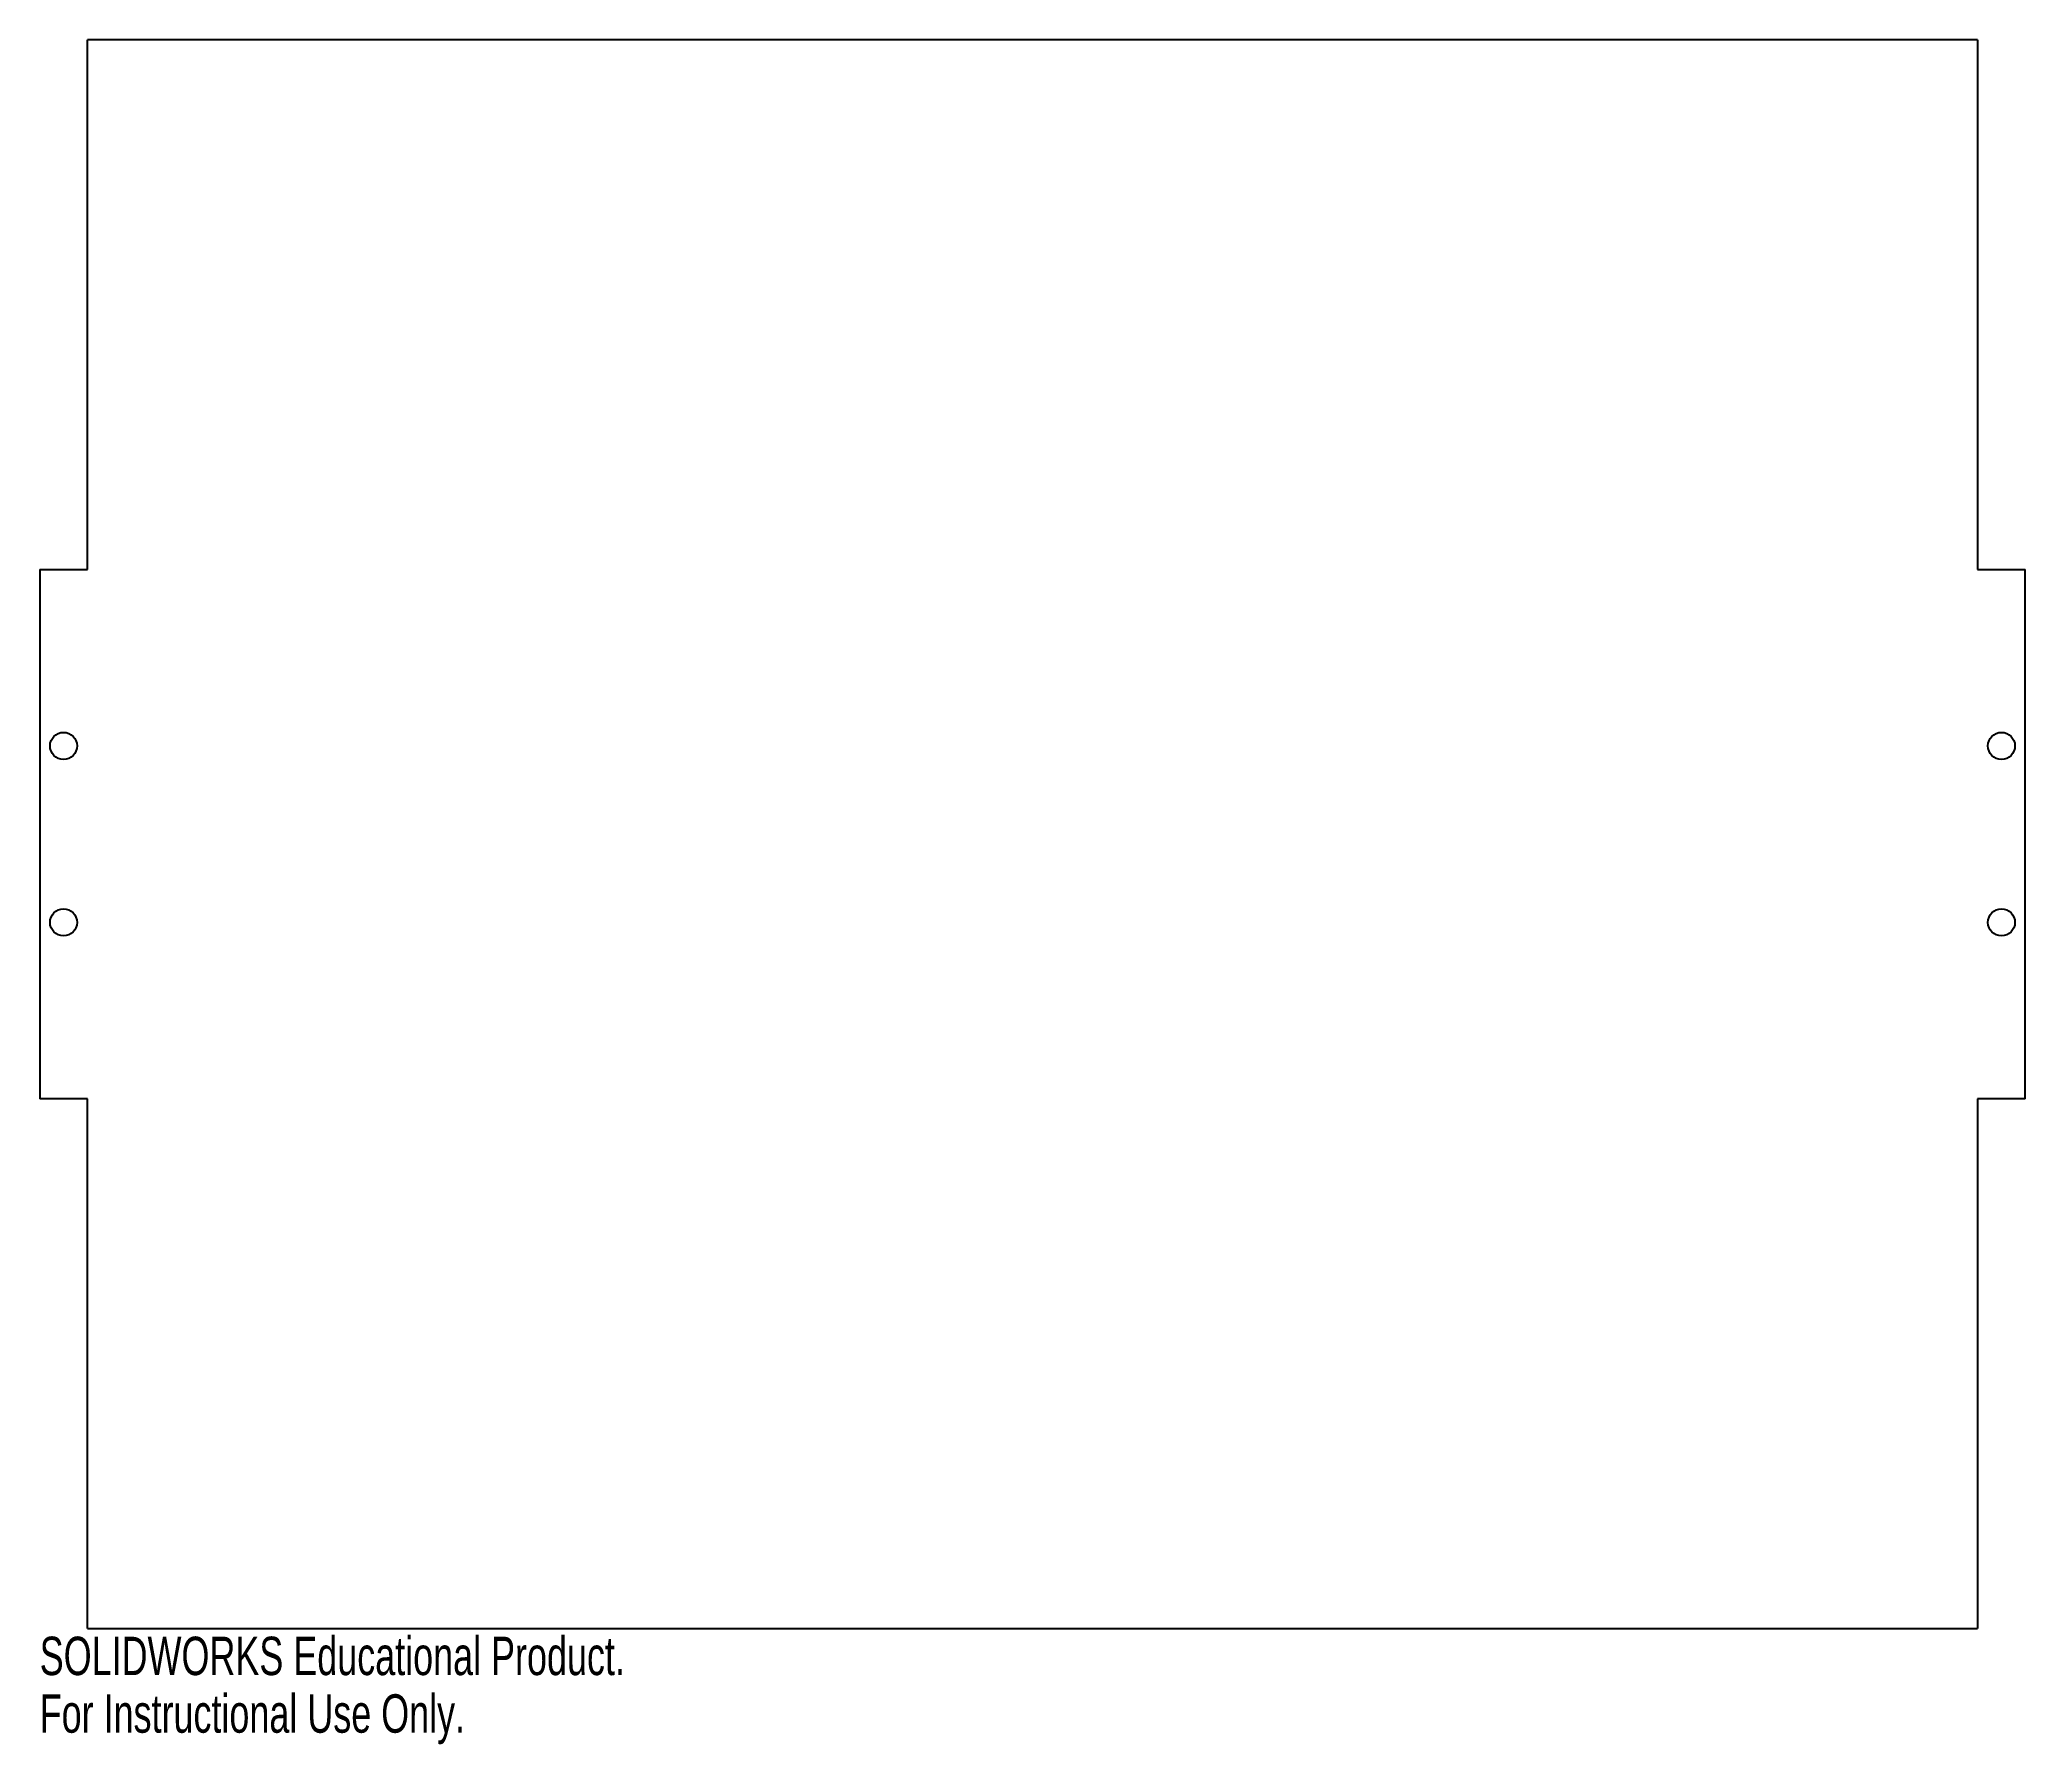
# Model space of a CAD drawing. Header units: millimetres. Extents: x 125 to 375, y 85 to 300.
import ezdxf

# ---------------------------------------------------------------- set-up
doc = ezdxf.new("R2010")
doc.units = ezdxf.units.MM
doc.styles.add('SLDTEXTSTYLE0', font='TXT', dxfattribs={"width": 0.7})

msp = doc.modelspace()

# ---------------------------------------------------------------- linework, layer by layer
at = {"color": 7, "linetype": 'Continuous', "lineweight": 25}
for p, q in [((369, 300), (131, 300)), ((131, 233.33), (131, 300)), ((369, 300), (369, 233.33)), ((125, 233.33), (131, 233.33)), ((125, 233.33), (125, 166.67)), ((369, 233.33), (375, 233.33)), ((375, 166.67), (375, 233.33)), ((131, 166.67), (125, 166.67)), ((131, 100), (131, 166.67)), ((369, 166.67), (369, 100)), ((375, 166.67), (369, 166.67)), ((131, 100), (369, 100))]:
    msp.add_line(p, q, dxfattribs=at)
for centre in [(128, 211.11), (372, 211.11), (128, 188.89), (372, 188.89)]:
    msp.add_circle(centre, 1.7, dxfattribs=at)

# ---------------------------------------------------------------- texts
at = {"color": 7, "linetype": 'Continuous', "char_height": 4.8336, "attachment_point": 1, "style": 'SLDTEXTSTYLE0'}
for s, insert in [('SOLIDWORKS Educational Product.', (125, 98.98)), ('For Instructional Use Only.', (125, 91.73))]:
    msp.add_mtext(s, dxfattribs=dict(at, insert=insert))

doc.saveas('drawing.dxf')
